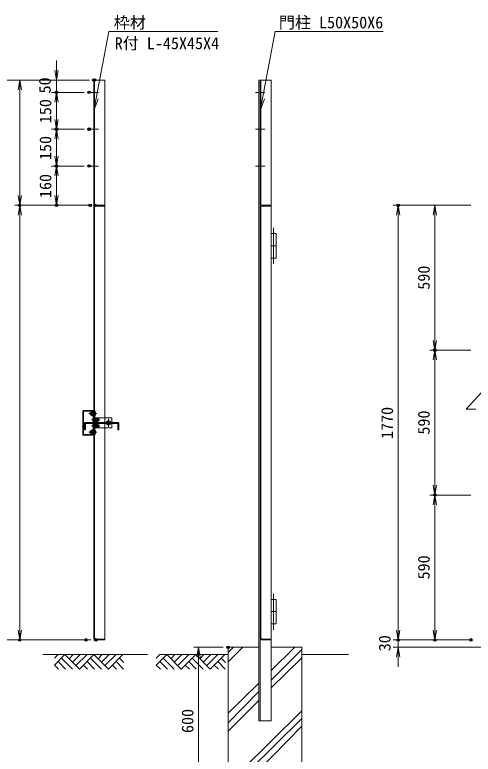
# Model space of a CAD drawing. Units: millimetres, scale not verified. Extents: x -5936 to 5936, y -4198 to 4198.
# Drawn here: x -1914 to -45, y -1321 to 1691 of the extents above; entities that cross this region are included whole.
import ezdxf
from ezdxf.enums import TextEntityAlignment as Align

# ---------------------------------------------------------------- set-up
doc = ezdxf.new("R2010")
doc.units = ezdxf.units.MM
doc.header["$LTSCALE"] = 20
doc.header["$PDMODE"] = 32
doc.header["$PDSIZE"] = 10
doc.linetypes.add('LONG_CHAIN', pattern=[21, 18, -1, 1, -1])
for name, color, linetype, lineweight in [('0-0_D-STR3', 3, 'Continuous', 9), ('0-1_22', 7, 'Continuous', 9), ('0-2_D-STR1', 1, 'Continuous', 9), ('0-3_D-BGD', 7, 'Continuous', 9), ('0-4_D-BMK', 2, 'LONG_CHAIN', 9), ('0-5_D-STR-DIM', 7, 'Continuous', 9), ('0-6_D-STR4', 7, 'Continuous', 9), ('0-8_D-DCR-HCH', 7, 'Continuous', 9), ('0-9_D-STR-TXT', 7, 'Continuous', 9), ('0-B_0', 7, 'Continuous', 9)]:
    doc.layers.add(name, color=color, linetype=linetype, lineweight=lineweight)
doc.layers.add('0-C_Defpoints', color=7, linetype='Continuous')
doc.styles.add('ＭＳ ゴシック', font='')
doc.styles.get('ＭＳ ゴシック').set_extended_font_data('MS Gothic')

# ---------------------------------------------------------------- blocks, each defined once
blk = doc.blocks.new('G20')
at = {"layer": '0-1_22'}
for p, q in [((89320.1, 64747), (89603, 65029.8)), ((89320.1, 64181.3), (90168.6, 65029.8)), ((89603, 64464.2), (90218.9, 63848.2)), ((89885.8, 64747), (90784.6, 63848.2)), ((90168.6, 65029.8), (91350.3, 63848.2)), ((90834.8, 65029.8), (90501.7, 64696.7)), ((91400.5, 65029.9), (90784.6, 64413.9)), ((91966.2, 65029.8), (91067.4, 64131.1)), ((92531.9, 65029.8), (91350.3, 63848.2)), ((91966.2, 64464.2), (92582.1, 63848.2)), ((92249, 64747), (93147.8, 63848.2)), ((92531.9, 65029.8), (93713.5, 63848.2)), ((93198, 65029.8), (92865, 64696.8)), ((93763.7, 65029.8), (93147.8, 64413.9)), ((94329.4, 65029.9), (93430.6, 64131.1)), ((94895.1, 65029.9), (93713.5, 63848.2)), ((94945.3, 63848.2), (94329.4, 64464.2)), ((94961.7, 64397.6), (94612.3, 64747)), ((89320.1, 64181.3), (89653.2, 63848.2)), ((91683.4, 64181.3), (92016.4, 63848.2)), ((94379.6, 63848.2), (94046.6, 64181.3))]:
    blk.add_line(p, q, dxfattribs=at)
blk = doc.blocks.new('G21')
at = {"layer": '0-1_22'}
for p, q in [((81024.3, 64747), (81307.2, 65029.8)), ((81024.3, 64181.3), (81872.9, 65029.8)), ((81307.2, 64464.2), (81923.1, 63848.2)), ((81590, 64747), (82488.8, 63848.2)), ((81872.9, 65029.8), (83054.5, 63848.2)), ((82539, 65029.8), (82206, 64696.7)), ((83104.7, 65029.9), (82488.8, 64413.9)), ((83670.4, 65029.8), (82771.6, 64131.1)), ((84236.1, 65029.8), (83054.5, 63848.2)), ((83670.4, 64464.2), (84286.3, 63848.2)), ((83953.2, 64747), (84852, 63848.2)), ((84236.1, 65029.8), (85417.7, 63848.2)), ((84902.3, 65029.8), (84569.2, 64696.8)), ((85467.9, 65029.8), (84852, 64413.9)), ((86033.6, 65029.9), (85134.8, 64131.1)), ((86599.3, 65029.9), (85417.7, 63848.2)), ((86649.5, 63848.2), (86033.6, 64464.2)), ((86665.9, 64397.6), (86316.5, 64747)), ((81024.3, 64181.3), (81357.4, 63848.2)), ((83387.6, 64181.3), (83720.6, 63848.2)), ((86083.8, 63848.2), (85750.8, 64181.3))]:
    blk.add_line(p, q, dxfattribs=at)
blk = doc.blocks.new('_OPEN')
at = {"layer": '0-B_0'}
blk.add_line((-20, 3.333), (0, 0), dxfattribs=at)
blk.add_lwpolyline([(-20, -3.333), (0, 0), (-20, 0)], dxfattribs=at)

msp = doc.modelspace()

# ---------------------------------------------------------------- linework, layer by layer
at = {"layer": '0-0_D-STR3'}
for p, q in [((-869.15, 699.84), (-869.15, 799.84)), ((-849.15, 799.84), (-869.15, 799.84)), ((-849.15, 699.84), (-849.15, 799.84)), ((-849.15, 749.84), (-869.15, 749.84)), ((-849.15, 699.84), (-869.15, 699.84)), ((-1637.25, -17.16), (-1637.25, 74.84)), ((-1634.25, -17.16), (-1634.25, 74.84)), ((-1596.25, 78.84), (-1633.25, 78.84)), ((-1596.25, 75.84), (-1633.25, 75.84)), ((-1603.25, 70.34), (-1606.95, 70.34)), ((-1606.95, 62.34), (-1606.95, 70.34)), ((-1603.25, 62.34), (-1606.95, 62.34)), ((-1603.25, 72.22), (-1602.12, 74.18)), ((-1603.25, 60.46), (-1603.25, 72.22)), ((-1603.25, 60.46), (-1602.12, 58.5)), ((-1602.12, 74.18), (-1596.85, 74.18)), ((-1602.12, 70.34), (-1596.85, 70.34)), ((-1602.12, 62.34), (-1596.85, 62.34)), ((-1596.85, 57.94), (-1596.85, 74.74)), ((-1596.85, 74.74), (-1595.25, 74.74)), ((-1595.25, 74.84), (-1595.25, 53.84)), ((-1595.25, 57.94), (-1595.25, 74.74)), ((-1592.25, 78.84), (-1587.75, 78.84)), ((-1592.25, 74.84), (-1592.25, 53.84)), ((-1624.75, 30.49), (-1538.45, 30.49)), ((-1602.12, 58.5), (-1596.85, 58.5)), ((-1596.85, 57.94), (-1595.25, 57.94)), ((-1595.25, 53.84), (-1592.25, 53.84)), ((-1592.25, 33.84), (-1583.25, 33.84)), ((-1583.25, 48.84), (-1587.75, 48.84)), ((-1583.25, 49.74), (-1583.25, 32.94)), ((-1581.65, 49.74), (-1583.25, 49.74)), ((-1583.25, 30.49), (-1583.25, 48.84)), ((-1581.65, 32.94), (-1583.25, 32.94)), ((-1581.65, 49.74), (-1581.65, 32.94)), ((-1576.38, 45.34), (-1581.65, 45.34)), ((-1576.38, 37.34), (-1581.65, 37.34)), ((-1517.75, 48.84), (-1576.19, 48.84)), ((-1575.25, 45.34), (-1571.55, 45.34)), ((-1575.25, 37.34), (-1571.55, 37.34)), ((-1571.55, 45.34), (-1571.55, 37.34)), ((-1538.45, 30.49), (-1538.45, 25.99)), ((-1517.75, 48.84), (-1517.75, 30.49)), ((-1629.75, 0.49), (-1629.75, 25.49)), ((-1625.25, 0.49), (-1629.75, 0.49)), ((-1625.25, 25.49), (-1625.25, 0.49)), ((-1624.75, 25.99), (-1538.45, 25.99)), ((-1595.25, -17.16), (-1595.25, 3.84)), ((-1595.25, 3.84), (-1592.25, 3.84)), ((-1595.25, 3.84), (-1592.25, 3.84)), ((-1595.25, -17.16), (-1595.25, 3.84)), ((-1592.25, 23.84), (-1583.25, 23.84)), ((-1592.25, -17.16), (-1592.25, 3.84)), ((-1592.25, -17.16), (-1592.25, 3.84)), ((-1583.25, 8.84), (-1587.75, 8.84)), ((-1583.25, 8.84), (-1583.25, 25.99)), ((-1581.65, 24.74), (-1583.25, 24.74)), ((-1581.65, 7.94), (-1581.65, 24.74)), ((-1576.38, 24.18), (-1581.65, 24.18)), ((-1576.38, 20.34), (-1581.65, 20.34)), ((-1576.38, 12.34), (-1581.65, 12.34)), ((-1576.38, 8.5), (-1581.65, 8.5)), ((-1575.25, 22.22), (-1576.38, 24.18)), ((-1575.25, 10.46), (-1576.38, 8.5)), ((-1517.75, 8.84), (-1576.19, 8.84)), ((-1575.25, 10.46), (-1575.25, 22.22)), ((-1575.25, 20.34), (-1571.55, 20.34)), ((-1575.25, 12.34), (-1571.55, 12.34)), ((-1571.55, 12.34), (-1571.55, 20.34)), ((-1494.45, 25.99), (-1525.45, 25.99)), ((-1517.75, 25.99), (-1517.75, 8.84)), ((-1493.95, 25.49), (-1493.95, 0.49)), ((-1493.95, 0.49), (-1489.45, 0.49)), ((-1489.45, 0.49), (-1489.45, 25.49)), ((-1596.25, -18.16), (-1633.25, -18.16)), ((-1596.25, -21.16), (-1633.25, -21.16)), ((-1603.25, -4.66), (-1606.95, -4.66)), ((-1606.95, -4.66), (-1606.95, -12.66)), ((-1603.25, -12.66), (-1606.95, -12.66)), ((-1602.12, -4.66), (-1596.85, -4.66)), ((-1602.12, -12.66), (-1596.85, -12.66)), ((-1596.85, -0.26), (-1596.85, -17.06)), ((-1596.85, -0.26), (-1595.25, -0.26)), ((-1596.85, -17.06), (-1595.25, -17.06)), ((-1595.25, -0.26), (-1595.25, -17.06)), ((-1592.25, -21.16), (-1587.75, -21.16)), ((-869.15, -690.16), (-869.15, -790.16)), ((-849.15, -690.16), (-869.15, -690.16)), ((-849.15, -690.16), (-849.15, -790.16)), ((-849.15, -740.16), (-869.15, -740.16)), ((-849.15, -790.16), (-869.15, -790.16))]:
    msp.add_line(p, q, dxfattribs=at)
for points in [[(-1575.25, 47.22), (-1576.38, 49.18), (-1581.65, 49.18)], [(-1575.25, 47.22), (-1575.25, 35.46), (-1576.38, 33.5), (-1581.65, 33.5)], [(-1494.45, 30.49), (-1525.45, 30.49), (-1525.45, 25.99)], [(-1581.65, 7.94), (-1583.25, 7.94), (-1583.25, 24.74)], [(-1603.25, -2.78), (-1602.12, -0.82), (-1596.85, -0.82)], [(-1603.25, -2.78), (-1603.25, -14.54), (-1602.12, -16.5), (-1596.85, -16.5)]]:
    msp.add_lwpolyline(points, dxfattribs=at)
msp.add_circle((-1531.95, 28.84), 6.5, dxfattribs=at)
for centre, radius, start, end in [((-1633.25, 74.84), 4, 90, 180), ((-1633.25, 74.84), 1, 90, 180), ((-1600.02, 66.34), 8, 150, 210), ((-1601.29, 72.12), 1.96, 177.032, 245.05701), ((-1595.62, 66.34), 7.63, 148.40741, 211.59259), ((-1601.29, 60.56), 1.96, 114.94299, 182.968), ((-1596.25, 74.84), 4, 0.00001, 89.99999), ((-1596.25, 74.84), 1, 0.00001, 89.99999), ((-1592.49, 66.34), 9.41, 300.21596, 59.78404), ((-1624.75, 25.49), 5, 90, 180.00001), ((-1587.51, 41.34), 9.41, 120.21596, 239.78404), ((-1582.89, 41.34), 7.63, 328.40741, 31.59259), ((-1577.21, 47.12), 1.96, 294.94299, 2.968), ((-1577.21, 35.56), 1.96, 357.032, 65.05701), ((-1578.48, 41.34), 8, 330, 30), ((-1531.95, 28.84), 9, 10.54217, 169.45783), ((-1494.45, 25.49), 5, 359.99999, 90), ((-1624.75, 25.49), 0.5, 90, 180.00001), ((-1587.51, 16.34), 9.41, 120.21596, 239.78404), ((-1582.89, 16.34), 7.63, 328.40741, 31.59259), ((-1577.21, 22.12), 1.96, 294.94299, 2.968), ((-1577.21, 10.56), 1.96, 357.032, 65.05701), ((-1578.48, 16.34), 8, 330, 30), ((-1531.95, 28.84), 9, 198.48396, 341.51602), ((-1494.45, 25.49), 0.5, 359.99999, 90), ((-1633.25, -17.16), 4, 179.99999, 270), ((-1633.25, -17.16), 1, 179.99999, 270), ((-1600.02, -8.66), 8, 150, 210), ((-1601.29, -2.88), 1.96, 177.032, 245.05701), ((-1595.62, -8.66), 7.63, 148.40741, 211.59259), ((-1601.29, -14.44), 1.96, 114.94299, 182.968), ((-1596.25, -17.16), 4, 270, 359.99998), ((-1596.25, -17.16), 1, 270, 359.99998), ((-1592.49, -8.66), 9.41, 300.21596, 59.78404)]:
    msp.add_arc(centre, radius, start, end, dxfattribs=at)
at = {"layer": '0-2_D-STR1'}
for p, q in [((-1588.88, 1424.84), (-1588.88, 914.37)), ((-1547.25, 1424.84), (-1547.25, -855.16)), ((-919.15, 1424.84), (-919.15, -1185.16)), ((-919.15, 1424.84), (-869.15, 1424.84)), ((-914.15, -849.53), (-914.15, 1424.84)), ((-910.77, 1424.84), (-910.77, 914.37)), ((-869.15, 1424.84), (-869.15, -1185.16)), ((-1572.89, 1374.84), (-1610.94, 1374.84)), ((-894.78, 1374.84), (-932.84, 1374.84)), ((-1572.89, 1224.84), (-1610.94, 1224.84)), ((-894.78, 1224.84), (-932.84, 1224.84)), ((-1572.89, 1074.84), (-1610.94, 1074.84)), ((-894.78, 1074.84), (-932.84, 1074.84)), ((-1592.25, 894.84), (-1592.25, 909.84)), ((-1592.25, 869.84), (-1592.25, 909.22)), ((-1588.88, -812.41), (-1588.88, 905.84)), ((-1588.88, 872.09), (-1588.88, 905.84)), ((-1586.63, 914.84), (-1547.25, 914.84)), ((-1583.25, 911.47), (-1549.5, 911.47)), ((-1547.25, 914.84), (-1547.25, 913.72)), ((-914.15, 894.84), (-914.15, 909.84)), ((-914.15, 869.84), (-914.15, 909.22)), ((-910.77, -812.41), (-910.77, 905.84)), ((-910.77, 872.09), (-910.77, 905.84)), ((-908.52, 914.84), (-869.15, 914.84)), ((-905.15, 911.47), (-871.4, 911.47)), ((-869.15, 914.84), (-869.15, 913.72)), ((-1592.25, 869.84), (-1591.13, 869.84)), ((-914.15, 869.84), (-913.02, 869.84)), ((-1592.25, 78.84), (-1592.25, 30.49)), ((-1587.75, 78.84), (-1587.75, 30.49)), ((-1592.25, 25.99), (-1592.25, -21.16)), ((-1587.75, 25.99), (-1587.75, -21.16)), ((-1592.25, -810.16), (-1592.25, -849.53)), ((-1592.25, -810.16), (-1591.13, -810.16)), ((-1592.25, -810.16), (-1592.25, -849.53)), ((-1592.25, -810.16), (-1591.13, -810.16)), ((-1588.88, -812.41), (-1588.88, -846.16)), ((-1588.88, -812.41), (-1588.88, -846.16)), ((-914.15, -810.16), (-913.02, -810.16)), ((-914.15, -810.16), (-913.02, -810.16)), ((-914.15, -810.16), (-914.15, -849.53)), ((-914.15, -810.16), (-914.15, -849.53)), ((-910.77, -812.41), (-910.77, -846.16)), ((-910.77, -812.41), (-910.77, -846.16)), ((-1592.25, -835.16), (-1592.25, -850.16)), ((-914.15, -835.16), (-914.15, -850.16)), ((-1586.63, -855.16), (-1547.25, -855.16)), ((-1586.63, -855.16), (-1547.25, -855.16)), ((-1583.81, -855.16), (-1555.69, -855.16)), ((-1583.25, -851.78), (-1549.5, -851.78)), ((-1583.25, -851.78), (-1549.5, -851.78)), ((-1547.25, -855.16), (-1547.25, -854.03)), ((-1547.25, -855.16), (-1547.25, -854.03)), ((-913.15, -852.73), (-913.15, -1185.16)), ((-908.52, -855.16), (-869.15, -855.16)), ((-908.52, -855.16), (-869.15, -855.16)), ((-905.71, -855.16), (-877.58, -855.16)), ((-905.15, -851.78), (-871.4, -851.78)), ((-905.15, -851.78), (-871.4, -851.78)), ((-869.15, -855.16), (-869.15, -854.03)), ((-869.15, -855.16), (-869.15, -854.03)), ((-919.15, -1185.16), (-869.15, -1185.16))]:
    msp.add_line(p, q, dxfattribs=at)
msp.add_lwpolyline([(-1592.25, -849.53), (-1592.25, 1424.84), (-1547.25, 1424.84)], dxfattribs=at)
for centre, radius, start, end in [((-1586.63, 909.22), 5.62, 90, 180), ((-1583.25, 905.84), 5.62, 90, 180), ((-1549.5, 913.72), 2.25, 270, 0), ((-908.52, 909.22), 5.62, 90, 180), ((-905.15, 905.84), 5.62, 90, 180), ((-871.4, 913.72), 2.25, 270, 0), ((-1591.13, 872.09), 2.25, 270, 0), ((-913.02, 872.09), 2.25, 270, 0), ((-1591.13, -812.41), 2.25, 0, 90), ((-1591.13, -812.41), 2.25, 0, 90), ((-913.02, -812.41), 2.25, 0, 90), ((-913.02, -812.41), 2.25, 0, 90), ((-1586.63, -849.53), 5.62, 180, 270), ((-1586.63, -849.53), 5.62, 180, 270), ((-1583.25, -846.16), 5.62, 180, 270), ((-1583.25, -846.16), 5.62, 180, 270), ((-1549.5, -854.03), 2.25, 0, 90), ((-1549.5, -854.03), 2.25, 0, 90), ((-908.52, -849.53), 5.62, 180, 270), ((-908.52, -849.53), 5.62, 180, 270), ((-905.15, -846.16), 5.62, 180, 270), ((-905.15, -846.16), 5.62, 180, 270), ((-871.4, -854.03), 2.25, 0, 90), ((-871.4, -854.03), 2.25, 0, 90)]:
    msp.add_arc(centre, radius, start, end, dxfattribs=at)
at = {"layer": '0-3_D-BGD'}
for p, q in [((-1799.47, -915.16), (-1372.88, -915.16)), ((-1322.57, -915.16), (-1044.15, -915.16)), ((-744.15, -915.16), (-553.37, -915.16))]:
    msp.add_line(p, q, dxfattribs=at)
at = {"layer": '0-4_D-BMK'}
for p, q in [((-859.15, 677.01), (-859.15, 823.45)), ((-1579.17, 66.34), (-1611.94, 66.34)), ((-1567.6, 41.34), (-1601.4, 41.34)), ((-1531.95, 12.35), (-1531.95, 45.34)), ((-1639.7, 13.84), (-1631.81, 13.84)), ((-1567.6, 16.34), (-1601.4, 16.34)), ((-1510.17, 28.84), (-1553.97, 28.84)), ((-1579.17, -8.66), (-1611.94, -8.66)), ((-859.15, -667.33), (-859.15, -813.77))]:
    msp.add_line(p, q, dxfattribs=at)
at = {"layer": '0-5_D-STR-DIM'}
for p in [(5.46, 170.99), (-34.54, 84.83)]:
    msp.add_line(p, (-74.54, 84.83), dxfattribs=at)
at = {"layer": '0-6_D-STR4'}
for p, q in [((-1044.15, -885.16), (-919.15, -885.16)), ((-869.15, -885.16), (-744.15, -885.16)), ((-744.15, -885.16), (-744.15, -1485.16))]:
    msp.add_line(p, q, dxfattribs=at)
msp.add_lwpolyline([(-1044.15, -885.16), (-1044.15, -1485.16), (-744.15, -1485.16)], dxfattribs=at)
at = {"layer": '0-8_D-DCR-HCH'}
for p, q in [((-984.98, -885.16), (-1044.15, -944.55)), ((-1022.42, -885.16), (-1044.15, -907.11)), ((-772.02, -885.16), (-869.15, -979.99)), ((-744.15, -893.8), (-869.15, -1018.58)), ((-744.15, -928.74), (-869.15, -1050.69)), ((-919.15, -1031.06), (-1044.15, -1154.18)), ((-919.15, -1066), (-1044.15, -1193.27)), ((-919.15, -1101.77), (-1044.15, -1227.38)), ((-744.15, -1143.57), (-1044.15, -1440.55)), ((-744.15, -1174.77), (-1044.15, -1471.74)), ((-744.15, -1205.96), (-1017.01, -1485.16))]:
    msp.add_line(p, q, dxfattribs=at)
at = {"layer": '0-9_D-STR-TXT'}
for p, q in [((-1574.66, 1349.05), (-1592.25, 1301.51)), ((-896.1, 1349.05), (-913.69, 1301.51))]:
    msp.add_line(p, q, dxfattribs=at)
for points in [[(-1591.03, 1352.19), (-1592.25, 1301.51), (-1582.84, 1350.62), (-1530.76, 1622.38), (-1523.56, 1622.38), (-1086.56, 1622.38)], [(-912.46, 1352.19), (-913.69, 1301.51), (-904.28, 1350.62), (-852.2, 1622.38), (-845, 1622.38), (-412.57, 1622.38)]]:
    msp.add_lwpolyline(points, dxfattribs=at)
at = {"layer": '0-B_0'}
for p, q in [((-1743.86, 1464.84), (-1743.86, 1504.84)), ((-1612.25, 1424.84), (-2057.75, 1424.84)), ((-1612.25, 1424.84), (-1913.8, 1424.84)), ((-1608.88, 1424.84), (-1763.86, 1424.84)), ((-1743.86, 1424.84), (-1743.86, 1374.84)), ((-1893.8, 1384.84), (-1893.8, 954.84)), ((-1630.94, 1374.84), (-1763.86, 1374.84)), ((-1630.94, 1374.84), (-1763.86, 1374.84)), ((-1743.86, 1334.84), (-1743.86, 1294.84)), ((-1743.86, 1334.84), (-1743.86, 1264.84)), ((-1630.94, 1224.84), (-1763.86, 1224.84)), ((-1630.94, 1224.84), (-1763.86, 1224.84)), ((-1743.86, 1184.84), (-1743.86, 1114.84)), ((-1630.94, 1074.84), (-1763.86, 1074.84)), ((-1630.94, 1074.84), (-1763.86, 1074.84)), ((-1743.86, 1034.84), (-1743.86, 954.84)), ((-1606.63, 914.84), (-1913.8, 914.84)), ((-1626.63, 914.84), (-1913.8, 914.84)), ((-1606.63, 914.84), (-1763.86, 914.84)), ((-54.54, 914.84), (-371.01, 914.84)), ((-54.54, 914.84), (-221.59, 914.84)), ((-1893.8, 874.84), (-1893.8, -815.16)), ((-351.01, -815.16), (-351.01, 874.84)), ((-201.59, 874.84), (-201.59, 364.84)), ((-54.54, 324.84), (-221.59, 324.84)), ((-54.54, 324.84), (-221.59, 324.84)), ((-201.59, 284.84), (-201.59, -225.16)), ((-54.54, -265.16), (-221.59, -265.16)), ((-54.54, -265.16), (-221.59, -265.16)), ((-201.59, -305.16), (-201.59, -815.16)), ((-351.01, -815.16), (-351.01, -775.16)), ((-1643.81, -855.16), (-2057.75, -855.16)), ((-1603.81, -855.16), (-1913.8, -855.16)), ((-54.54, -855.16), (-371.01, -855.16)), ((-74.54, -855.16), (-371.01, -855.16)), ((-351.01, -885.16), (-351.01, -855.16)), ((-74.54, -855.16), (-221.59, -855.16)), ((-1064.15, -885.16), (-1184.58, -885.16)), ((219.28, -885.16), (-371.01, -885.16)), ((-1164.58, -925.16), (-1164.58, -1445.16)), ((-351.01, -925.16), (-351.01, -965.16))]:
    msp.add_line(p, q, dxfattribs=at)
at = {"layer": '0-C_Defpoints'}
for p in [(-1592.25, 1424.84), (-1588.88, 1424.84), (-1743.86, 1374.84), (-1610.94, 1374.84), (-1743.86, 1224.84), (-1610.94, 1224.84), (-1743.86, 1074.84), (-1610.94, 1074.84), (-1893.8, 914.84), (-1743.86, 914.84), (-1606.63, 914.84), (-1586.63, 914.84), (-351.01, 914.84), (-201.59, 324.84), (-201.59, -265.16), (-1893.8, -855.16), (-1623.81, -855.16), (-1583.81, -855.16), (-351.01, -855.16), (-201.59, -855.16), (-54.54, -855.16), (-1044.15, -885.16)]:
    msp.add_point(p, dxfattribs=at)

# ---------------------------------------------------------------- block references
at = {"layer": '0-0_D-STR3', "xscale": 0.05, "yscale": 0.05}
for name in ['G21', 'G20']:
    msp.add_blockref(name, (-5803.07, -4166.65), dxfattribs=at)
at = {"layer": '0-B_0', "xscale": 2, "yscale": 2}
for p, rotation in [((-1743.86, 1424.84), 270), ((-1893.8, 1424.84), 90), ((-1743.86, 1374.84), 90), ((-1743.86, 1374.84), 90), ((-1743.86, 1224.84), 270), ((-1743.86, 1224.84), 90), ((-1743.86, 1074.84), 270), ((-1743.86, 1074.84), 90), ((-1893.8, 914.84), 270), ((-1743.86, 914.84), 270), ((-1893.8, 914.84), 90), ((-351.01, 914.84), 90), ((-201.59, 914.84), 90), ((-201.59, 324.84), 270), ((-201.59, 324.84), 90), ((-201.59, -265.16), 270), ((-201.59, -265.16), 90), ((-1893.8, -855.16), 270), ((-351.01, -855.16), 270), ((-351.01, -855.16), 270), ((-201.59, -855.16), 270), ((-1164.58, -885.16), 90), ((-351.01, -885.16), 90)]:
    msp.add_blockref('_OPEN', p, dxfattribs=dict(at, rotation=rotation))

# ---------------------------------------------------------------- texts
at = {"layer": '0-9_D-STR-TXT', "style": 'ＭＳ ゴシック'}
for s, p in [('枠材', (-1510.67, 1620.63)), ('門柱 L50X50X6', (-837.7, 1621.13)), ('R付 L-45X45X4', (-1506.61, 1536.26))]:
    msp.add_text(s, height=48.09, dxfattribs=at).set_placement(p, align=Align.BOTTOM_LEFT)
at = {"layer": '0-B_0', "style": 'ＭＳ ゴシック'}
for s, p in [('50', (-1752.99, 1370.43)), ('150', (-1750.6, 1249.19)), ('150', (-1750.6, 1099.19)), ('160', (-1750.6, 944.19)), ('590', (-208.33, 570.97)), ('1770', (-357.76, -37.06)), ('590', (-208.33, -19.03)), ('590', (-208.33, -609.03)), ('30', (-367.82, -901.39)), ('600', (-1171.33, -1234.41))]:
    msp.add_text(s, height=48.09, rotation=90, dxfattribs=at).set_placement(p, align=Align.BOTTOM_LEFT)

doc.saveas('drawing.dxf')
